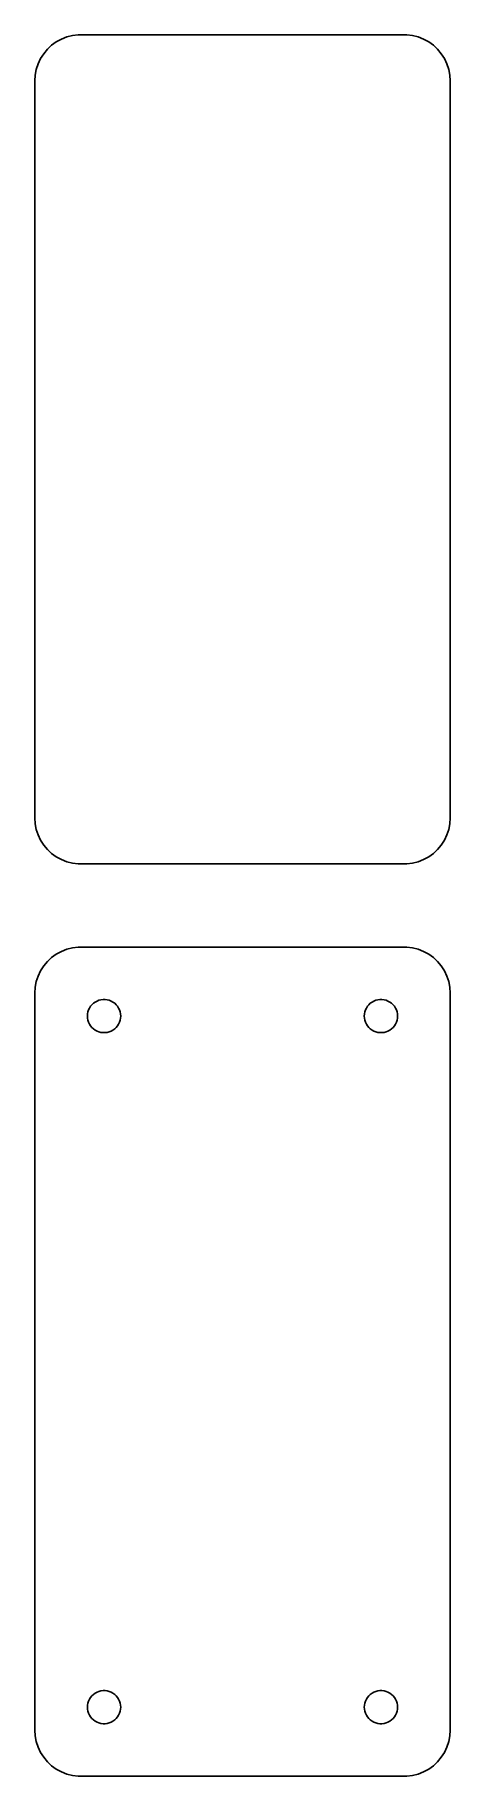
# Model space of a CAD drawing. Header units: metres. Extents: x -22 to 22, y 54 to 243.
import ezdxf

# ---------------------------------------------------------------- set-up
doc = ezdxf.new("R2010")
doc.units = ezdxf.units.M

msp = doc.modelspace()

# ---------------------------------------------------------------- linework, layer by layer
for p, q in [((-20.1791, 242.222), (-20.6871, 241.853)), ((-19.6289, 242.524), (-20.1791, 242.222)), ((-19.0451, 242.755), (-19.6289, 242.524)), ((-18.4369, 242.911), (-19.0451, 242.755)), ((-17.8139, 242.99), (-18.4369, 242.911)), ((17.8139, 242.99), (-17.8139, 242.99)), ((18.4369, 242.911), (17.8139, 242.99)), ((19.0451, 242.755), (18.4369, 242.911)), ((19.6289, 242.524), (19.0451, 242.755)), ((20.1791, 242.222), (19.6289, 242.524)), ((20.6871, 241.853), (20.1791, 242.222)), ((-21.8815, 240.409), (-22.1489, 239.841)), ((-21.5451, 240.939), (-21.8815, 240.409)), ((-21.1448, 241.423), (-21.5451, 240.939)), ((-20.6871, 241.853), (-21.1448, 241.423)), ((21.1448, 241.423), (20.6871, 241.853)), ((21.5451, 240.939), (21.1448, 241.423)), ((21.8815, 240.409), (21.5451, 240.939)), ((22.1489, 239.841), (21.8815, 240.409)), ((-22.4606, 238.627), (-22.5, 238)), ((-22.3429, 239.243), (-22.4606, 238.627)), ((-22.1489, 239.841), (-22.3429, 239.243)), ((22.3429, 239.243), (22.1489, 239.841)), ((22.4606, 238.627), (22.3429, 239.243)), ((22.5, 238), (22.4606, 238.627)), ((-22.5, 238), (-22.5, 158)), ((22.5, 158), (22.5, 238)), ((-22.5, 158), (-22.4606, 157.373)), ((-22.4606, 157.373), (-22.3429, 156.757)), ((22.3429, 156.757), (22.4606, 157.373)), ((22.4606, 157.373), (22.5, 158)), ((-22.3429, 156.757), (-22.1489, 156.159)), ((-22.1489, 156.159), (-21.8815, 155.591)), ((-21.8815, 155.591), (-21.5451, 155.061)), ((-21.5451, 155.061), (-21.1448, 154.577)), ((21.1448, 154.577), (21.5451, 155.061)), ((21.5451, 155.061), (21.8815, 155.591)), ((21.8815, 155.591), (22.1489, 156.159)), ((22.1489, 156.159), (22.3429, 156.757)), ((-21.1448, 154.577), (-20.6871, 154.147)), ((-20.6871, 154.147), (-20.1791, 153.778)), ((-20.1791, 153.778), (-19.6289, 153.476)), ((-19.6289, 153.476), (-19.0451, 153.245)), ((-19.0451, 153.245), (-18.4369, 153.089)), ((-18.4369, 153.089), (-17.8139, 153.01)), ((17.8139, 153.01), (18.4369, 153.089)), ((18.4369, 153.089), (19.0451, 153.245)), ((19.0451, 153.245), (19.6289, 153.476)), ((19.6289, 153.476), (20.1791, 153.778)), ((20.1791, 153.778), (20.6871, 154.147)), ((20.6871, 154.147), (21.1448, 154.577)), ((-17.8139, 153.01), (17.8139, 153.01)), ((-19.0451, 143.755), (-19.6289, 143.524)), ((-18.4369, 143.911), (-19.0451, 143.755)), ((-17.8139, 143.99), (-18.4369, 143.911)), ((17.8139, 143.99), (-17.8139, 143.99)), ((18.4369, 143.911), (17.8139, 143.99)), ((19.0451, 143.755), (18.4369, 143.911)), ((19.6289, 143.524), (19.0451, 143.755)), ((-21.5451, 141.939), (-21.8815, 141.409)), ((-21.1448, 142.423), (-21.5451, 141.939)), ((-20.6871, 142.853), (-21.1448, 142.423)), ((-20.1791, 143.222), (-20.6871, 142.853)), ((-19.6289, 143.524), (-20.1791, 143.222)), ((20.1791, 143.222), (19.6289, 143.524)), ((20.6871, 142.853), (20.1791, 143.222)), ((21.1448, 142.423), (20.6871, 142.853)), ((21.5451, 141.939), (21.1448, 142.423)), ((21.8815, 141.409), (21.5451, 141.939)), ((-22.3429, 140.243), (-22.4606, 139.627)), ((-22.1489, 140.841), (-22.3429, 140.243)), ((-21.8815, 141.409), (-22.1489, 140.841)), ((22.1489, 140.841), (21.8815, 141.409)), ((22.3429, 140.243), (22.1489, 140.841)), ((22.4606, 139.627), (22.3429, 140.243)), ((-22.4606, 139.627), (-22.5, 139)), ((-22.5, 139), (-22.5, 59)), ((-16.1474, 137.887), (-15.9645, 138.02)), ((-15.9645, 138.02), (-15.7664, 138.129)), ((-15.7664, 138.129), (-15.5562, 138.212)), ((-15.5562, 138.212), (-15.3373, 138.268)), ((-15.3373, 138.268), (-15.113, 138.296)), ((-15.113, 138.296), (-14.887, 138.296)), ((-14.887, 138.296), (-14.6627, 138.268)), ((-14.6627, 138.268), (-14.4438, 138.212)), ((-14.4438, 138.212), (-14.2336, 138.129)), ((-14.2336, 138.129), (-14.0355, 138.02)), ((-14.0355, 138.02), (-13.8526, 137.887)), ((13.8526, 137.887), (14.0355, 138.02)), ((14.0355, 138.02), (14.2336, 138.129)), ((14.2336, 138.129), (14.4438, 138.212)), ((14.4438, 138.212), (14.6627, 138.268)), ((14.6627, 138.268), (14.887, 138.296)), ((14.887, 138.296), (15.113, 138.296)), ((15.113, 138.296), (15.3373, 138.268)), ((15.3373, 138.268), (15.5562, 138.212)), ((15.5562, 138.212), (15.7664, 138.129)), ((15.7664, 138.129), (15.9645, 138.02)), ((15.9645, 138.02), (16.1474, 137.887)), ((22.5, 139), (22.4606, 139.627)), ((22.5, 59), (22.5, 139)), ((-16.8, 136.5), (-16.7858, 136.726)), ((-16.7858, 136.274), (-16.8, 136.5)), ((-16.7858, 136.726), (-16.7434, 136.948)), ((-16.7434, 136.052), (-16.7858, 136.274)), ((-16.7434, 136.948), (-16.6736, 137.163)), ((-16.6736, 137.163), (-16.5773, 137.367)), ((-16.5773, 137.367), (-16.4562, 137.558)), ((-16.4562, 137.558), (-16.3121, 137.732)), ((-16.3121, 137.732), (-16.1474, 137.887)), ((-13.8526, 137.887), (-13.6879, 137.732)), ((-13.6879, 137.732), (-13.5438, 137.558)), ((-13.5438, 137.558), (-13.4226, 137.367)), ((-13.4226, 137.367), (-13.3264, 137.163)), ((-13.3264, 137.163), (-13.2565, 136.948)), ((-13.2565, 136.948), (-13.2142, 136.726)), ((-13.2142, 136.274), (-13.2565, 136.052)), ((-13.2142, 136.726), (-13.2, 136.5)), ((-13.2, 136.5), (-13.2142, 136.274)), ((13.2, 136.5), (13.2142, 136.726)), ((13.2142, 136.274), (13.2, 136.5)), ((13.2142, 136.726), (13.2565, 136.948)), ((13.2565, 136.052), (13.2142, 136.274)), ((13.2565, 136.948), (13.3264, 137.163)), ((13.3264, 137.163), (13.4226, 137.367)), ((13.4226, 137.367), (13.5438, 137.558)), ((13.5438, 137.558), (13.6879, 137.732)), ((13.6879, 137.732), (13.8526, 137.887)), ((16.1474, 137.887), (16.3121, 137.732)), ((16.3121, 137.732), (16.4562, 137.558)), ((16.4562, 137.558), (16.5773, 137.367)), ((16.5773, 137.367), (16.6736, 137.163)), ((16.6736, 137.163), (16.7434, 136.948)), ((16.7434, 136.948), (16.7858, 136.726)), ((16.7858, 136.274), (16.7434, 136.052)), ((16.7858, 136.726), (16.8, 136.5)), ((16.8, 136.5), (16.7858, 136.274)), ((-16.6736, 135.837), (-16.7434, 136.052)), ((-16.5773, 135.633), (-16.6736, 135.837)), ((-16.4562, 135.442), (-16.5773, 135.633)), ((-16.3121, 135.268), (-16.4562, 135.442)), ((-16.1474, 135.113), (-16.3121, 135.268)), ((-15.9645, 134.98), (-16.1474, 135.113)), ((-15.7664, 134.871), (-15.9645, 134.98)), ((-15.5562, 134.788), (-15.7664, 134.871)), ((-15.3373, 134.732), (-15.5562, 134.788)), ((-15.113, 134.704), (-15.3373, 134.732)), ((-14.887, 134.704), (-15.113, 134.704)), ((-14.6627, 134.732), (-14.887, 134.704)), ((-14.4438, 134.788), (-14.6627, 134.732)), ((-14.2336, 134.871), (-14.4438, 134.788)), ((-14.0355, 134.98), (-14.2336, 134.871)), ((-13.8526, 135.113), (-14.0355, 134.98)), ((-13.6879, 135.268), (-13.8526, 135.113)), ((-13.5438, 135.442), (-13.6879, 135.268)), ((-13.4226, 135.633), (-13.5438, 135.442)), ((-13.3264, 135.837), (-13.4226, 135.633)), ((-13.2565, 136.052), (-13.3264, 135.837)), ((13.3264, 135.837), (13.2565, 136.052)), ((13.4226, 135.633), (13.3264, 135.837)), ((13.5438, 135.442), (13.4226, 135.633)), ((13.6879, 135.268), (13.5438, 135.442)), ((13.8526, 135.113), (13.6879, 135.268)), ((14.0355, 134.98), (13.8526, 135.113)), ((14.2336, 134.871), (14.0355, 134.98)), ((14.4438, 134.788), (14.2336, 134.871)), ((14.6627, 134.732), (14.4438, 134.788)), ((14.887, 134.704), (14.6627, 134.732)), ((15.113, 134.704), (14.887, 134.704)), ((15.3373, 134.732), (15.113, 134.704)), ((15.5562, 134.788), (15.3373, 134.732)), ((15.7664, 134.871), (15.5562, 134.788)), ((15.9645, 134.98), (15.7664, 134.871)), ((16.1474, 135.113), (15.9645, 134.98)), ((16.3121, 135.268), (16.1474, 135.113)), ((16.4562, 135.442), (16.3121, 135.268)), ((16.5773, 135.633), (16.4562, 135.442)), ((16.6736, 135.837), (16.5773, 135.633)), ((16.7434, 136.052), (16.6736, 135.837)), ((-16.6736, 62.1626), (-16.5773, 62.3672)), ((-16.5773, 62.3672), (-16.4562, 62.558)), ((-16.4562, 62.558), (-16.3121, 62.7322)), ((-16.3121, 62.7322), (-16.1474, 62.8869)), ((-16.1474, 62.8869), (-15.9645, 63.0198)), ((-15.9645, 63.0198), (-15.7664, 63.1287)), ((-15.7664, 63.1287), (-15.5562, 63.2119)), ((-15.5562, 63.2119), (-15.3373, 63.2681)), ((-15.3373, 63.2681), (-15.113, 63.2964)), ((-15.113, 63.2964), (-14.887, 63.2964)), ((-14.887, 63.2964), (-14.6627, 63.2681)), ((-14.6627, 63.2681), (-14.4438, 63.2119)), ((-14.4438, 63.2119), (-14.2336, 63.1287)), ((-14.2336, 63.1287), (-14.0355, 63.0198)), ((-14.0355, 63.0198), (-13.8526, 62.8869)), ((-13.8526, 62.8869), (-13.6879, 62.7322)), ((-13.6879, 62.7322), (-13.5438, 62.558)), ((-13.5438, 62.558), (-13.4226, 62.3672)), ((-13.4226, 62.3672), (-13.3264, 62.1626)), ((13.3264, 62.1626), (13.4226, 62.3672)), ((13.4226, 62.3672), (13.5438, 62.558)), ((13.5438, 62.558), (13.6879, 62.7322)), ((13.6879, 62.7322), (13.8526, 62.8869)), ((13.8526, 62.8869), (14.0355, 63.0198)), ((14.0355, 63.0198), (14.2336, 63.1287)), ((14.2336, 63.1287), (14.4438, 63.2119)), ((14.4438, 63.2119), (14.6627, 63.2681)), ((14.6627, 63.2681), (14.887, 63.2964)), ((14.887, 63.2964), (15.113, 63.2964)), ((15.113, 63.2964), (15.3373, 63.2681)), ((15.3373, 63.2681), (15.5562, 63.2119)), ((15.5562, 63.2119), (15.7664, 63.1287)), ((15.7664, 63.1287), (15.9645, 63.0198)), ((15.9645, 63.0198), (16.1474, 62.8869)), ((16.1474, 62.8869), (16.3121, 62.7322)), ((16.3121, 62.7322), (16.4562, 62.558)), ((16.4562, 62.558), (16.5773, 62.3672)), ((16.5773, 62.3672), (16.6736, 62.1626)), ((-16.8, 61.5), (-16.7858, 61.7256)), ((-16.7858, 61.2744), (-16.8, 61.5)), ((-16.7858, 61.7256), (-16.7434, 61.9476)), ((-16.7434, 61.0524), (-16.7858, 61.2744)), ((-16.7434, 61.9476), (-16.6736, 62.1626)), ((-16.6736, 60.8374), (-16.7434, 61.0524)), ((-16.5773, 60.6328), (-16.6736, 60.8374)), ((-16.4562, 60.442), (-16.5773, 60.6328)), ((-13.4226, 60.6328), (-13.5438, 60.442)), ((-13.3264, 60.8374), (-13.4226, 60.6328)), ((-13.3264, 62.1626), (-13.2565, 61.9476)), ((-13.2565, 61.0524), (-13.3264, 60.8374)), ((-13.2565, 61.9476), (-13.2142, 61.7256)), ((-13.2142, 61.2744), (-13.2565, 61.0524)), ((-13.2142, 61.7256), (-13.2, 61.5)), ((-13.2, 61.5), (-13.2142, 61.2744)), ((13.2, 61.5), (13.2142, 61.7256)), ((13.2142, 61.2744), (13.2, 61.5)), ((13.2142, 61.7256), (13.2565, 61.9476)), ((13.2565, 61.0524), (13.2142, 61.2744)), ((13.2565, 61.9476), (13.3264, 62.1626)), ((13.3264, 60.8374), (13.2565, 61.0524)), ((13.4226, 60.6328), (13.3264, 60.8374)), ((13.5438, 60.442), (13.4226, 60.6328)), ((16.5773, 60.6328), (16.4562, 60.442)), ((16.6736, 60.8374), (16.5773, 60.6328)), ((16.6736, 62.1626), (16.7434, 61.9476)), ((16.7434, 61.0524), (16.6736, 60.8374)), ((16.7434, 61.9476), (16.7858, 61.7256)), ((16.7858, 61.2744), (16.7434, 61.0524)), ((16.7858, 61.7256), (16.8, 61.5)), ((16.8, 61.5), (16.7858, 61.2744)), ((-22.5, 59), (-22.4606, 58.3733)), ((-16.3121, 60.2678), (-16.4562, 60.442)), ((-16.1474, 60.1131), (-16.3121, 60.2678)), ((-15.9645, 59.9802), (-16.1474, 60.1131)), ((-15.7664, 59.8713), (-15.9645, 59.9802)), ((-15.5562, 59.7881), (-15.7664, 59.8713)), ((-15.3373, 59.7319), (-15.5562, 59.7881)), ((-15.113, 59.7036), (-15.3373, 59.7319)), ((-14.887, 59.7036), (-15.113, 59.7036)), ((-14.6627, 59.7319), (-14.887, 59.7036)), ((-14.4438, 59.7881), (-14.6627, 59.7319)), ((-14.2336, 59.8713), (-14.4438, 59.7881)), ((-14.0355, 59.9802), (-14.2336, 59.8713)), ((-13.8526, 60.1131), (-14.0355, 59.9802)), ((-13.6879, 60.2678), (-13.8526, 60.1131)), ((-13.5438, 60.442), (-13.6879, 60.2678)), ((13.6879, 60.2678), (13.5438, 60.442)), ((13.8526, 60.1131), (13.6879, 60.2678)), ((14.0355, 59.9802), (13.8526, 60.1131)), ((14.2336, 59.8713), (14.0355, 59.9802)), ((14.4438, 59.7881), (14.2336, 59.8713)), ((14.6627, 59.7319), (14.4438, 59.7881)), ((14.887, 59.7036), (14.6627, 59.7319)), ((15.113, 59.7036), (14.887, 59.7036)), ((15.3373, 59.7319), (15.113, 59.7036)), ((15.5562, 59.7881), (15.3373, 59.7319)), ((15.7664, 59.8713), (15.5562, 59.7881)), ((15.9645, 59.9802), (15.7664, 59.8713)), ((16.1474, 60.1131), (15.9645, 59.9802)), ((16.3121, 60.2678), (16.1474, 60.1131)), ((16.4562, 60.442), (16.3121, 60.2678)), ((22.4606, 58.3733), (22.5, 59)), ((-22.4606, 58.3733), (-22.3429, 57.7566)), ((-22.3429, 57.7566), (-22.1489, 57.1594)), ((-22.1489, 57.1594), (-21.8815, 56.5912)), ((21.8815, 56.5912), (22.1489, 57.1594)), ((22.1489, 57.1594), (22.3429, 57.7566)), ((22.3429, 57.7566), (22.4606, 58.3733)), ((-21.8815, 56.5912), (-21.5451, 56.0611)), ((-21.5451, 56.0611), (-21.1448, 55.5773)), ((-21.1448, 55.5773), (-20.6871, 55.1474)), ((-20.6871, 55.1474), (-20.1791, 54.7784)), ((20.1791, 54.7784), (20.6871, 55.1474)), ((20.6871, 55.1474), (21.1448, 55.5773)), ((21.1448, 55.5773), (21.5451, 56.0611)), ((21.5451, 56.0611), (21.8815, 56.5912)), ((-20.1791, 54.7784), (-19.6289, 54.4759)), ((-19.6289, 54.4759), (-19.0451, 54.2447)), ((-19.0451, 54.2447), (-18.4369, 54.0886)), ((-18.4369, 54.0886), (-17.8139, 54.0099)), ((-17.8139, 54.0099), (17.8139, 54.0099)), ((17.8139, 54.0099), (18.4369, 54.0886)), ((18.4369, 54.0886), (19.0451, 54.2447)), ((19.0451, 54.2447), (19.6289, 54.4759)), ((19.6289, 54.4759), (20.1791, 54.7784))]:
    msp.add_line(p, q)

doc.saveas('drawing.dxf')
